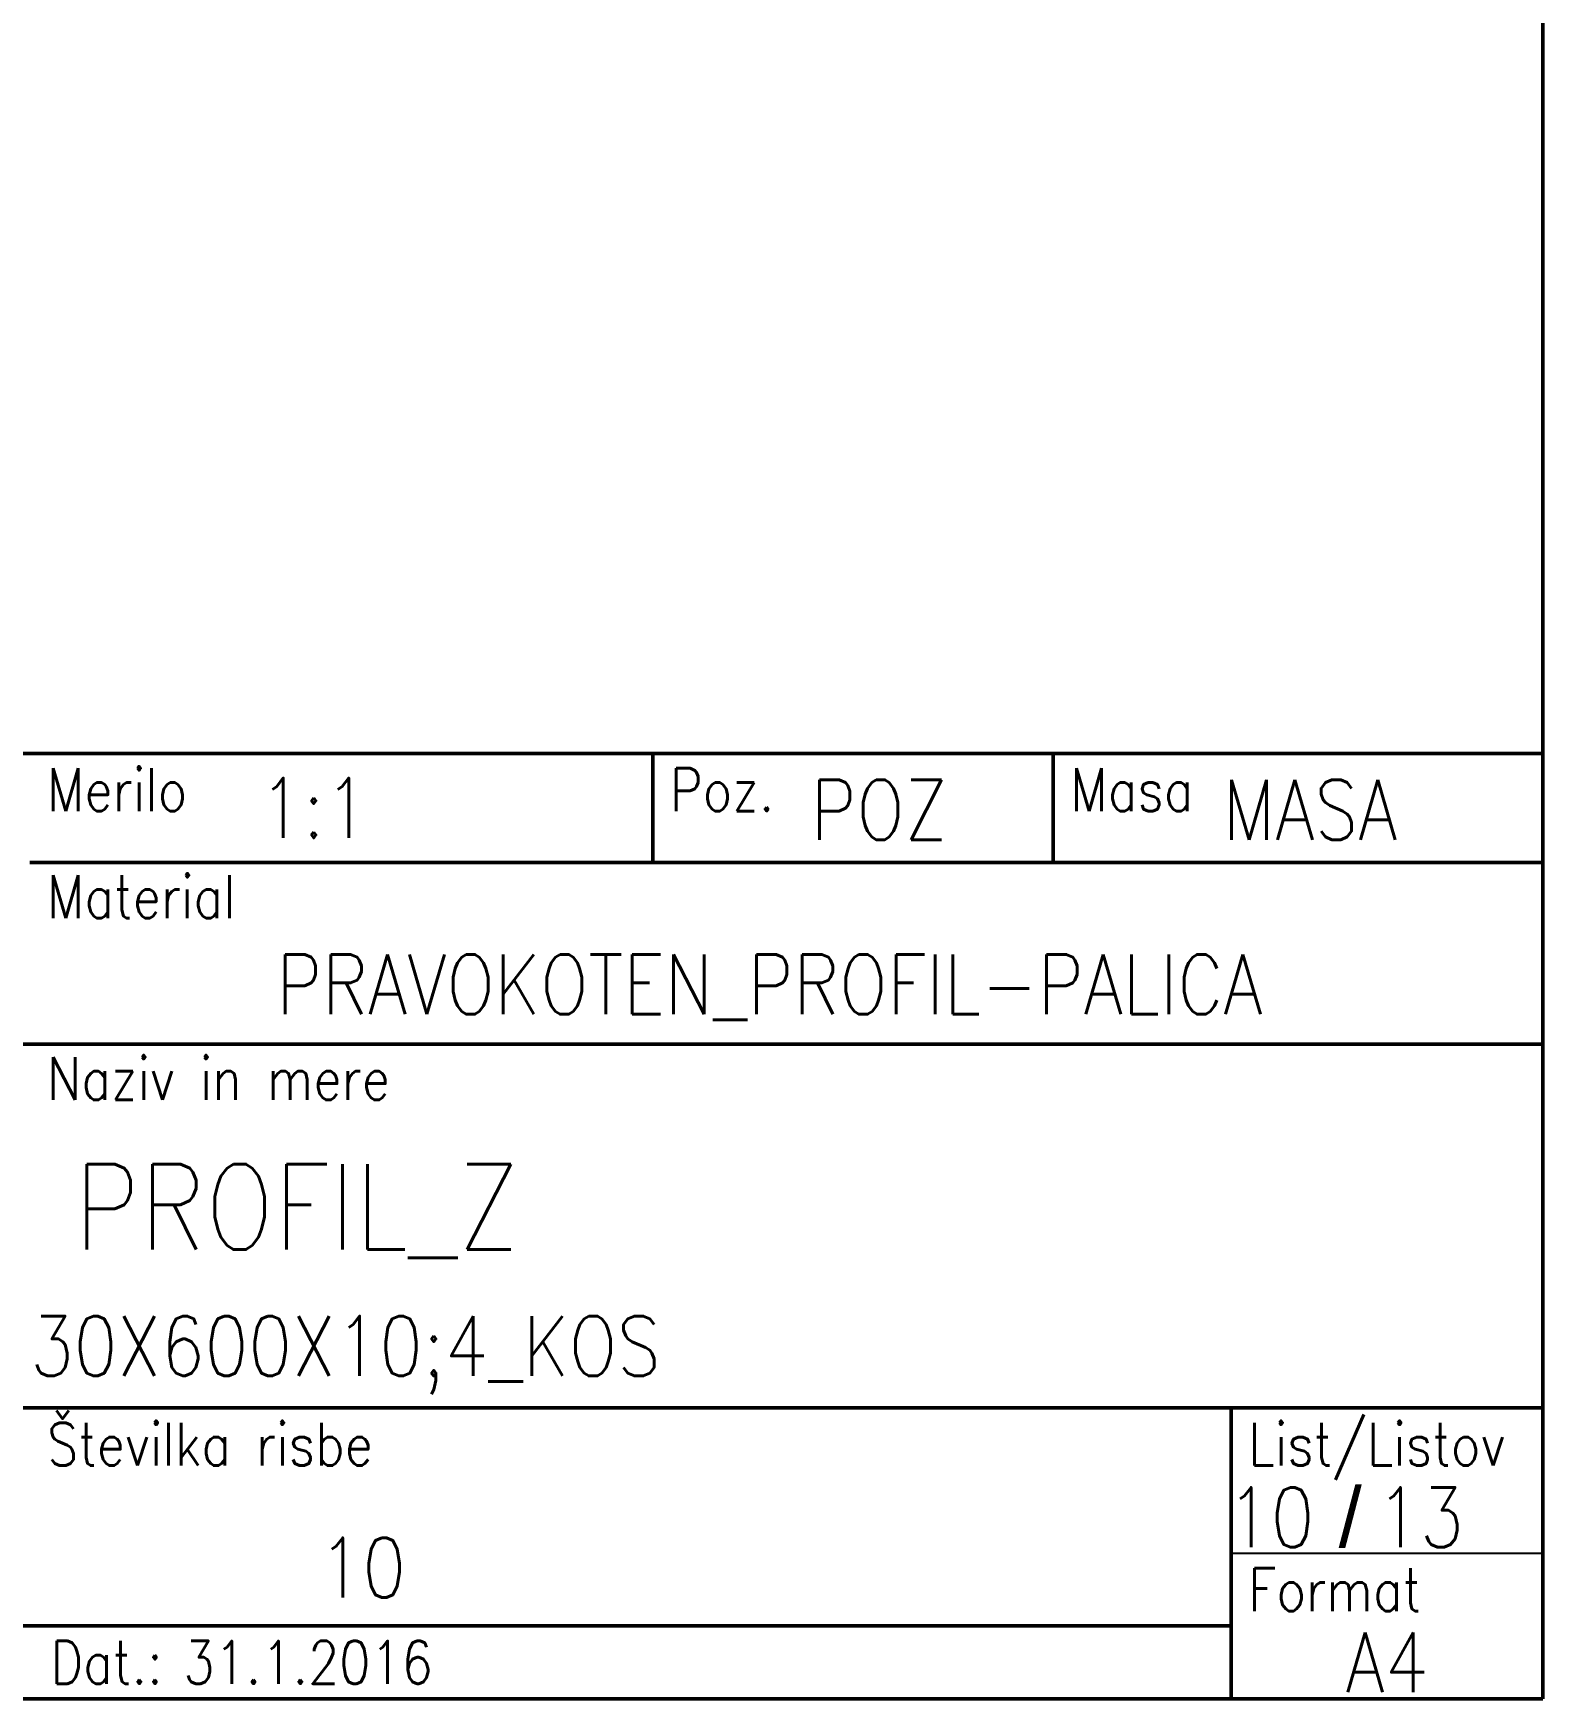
# Model space of a CAD drawing. Header units: millimetres. Extents: x 17900 to 19053, y 212 to 1934.
# Drawn here: x 18524 to 19053, y 212 to 796 of the extents above; entities that cross this region are included whole.
import ezdxf
from ezdxf.enums import TextEntityAlignment as Align

# ---------------------------------------------------------------- set-up
doc = ezdxf.new("R2010")
doc.units = ezdxf.units.MM
doc.header["$MEASUREMENT"] = 0
for name, color, linetype, lineweight in [('Crta_025', 5, 'Continuous', 25), ('Crta_035', 3, 'Continuous', 35), ('Crta_05', 1, 'Continuous', 50)]:
    doc.layers.add(name, color=color, linetype=linetype, lineweight=lineweight)
doc.styles.get("Standard").update_dxf_attribs({"font": 'arial.ttf'})
doc.styles.add('TEHN_25', font='romans.shx', dxfattribs={"width": 0.85, "height": 2.5})
doc.styles.add('TEHN_35', font='romans.shx', dxfattribs={"width": 0.85, "height": 3.5})
doc.styles.add('TEHN_50', font='romans.shx', dxfattribs={"width": 0.85, "height": 5})

msp = doc.modelspace()

# ---------------------------------------------------------------- linework, layer by layer
at = {"layer": 'Crta_025'}
msp.add_line((18943.86748, 263.13854), (19053.06748, 263.13854), dxfattribs=at)
at = {"layer": 'Crta_05'}
for p, q in [((19053.06748, 212.13854), (19053.06748, 1904.13854)), ((17929.86748, 543.63854), (19053.06748, 543.63854)), ((18741.06748, 543.63854), (18741.06748, 505.38854)), ((18881.46748, 543.63854), (18881.46748, 505.38854)), ((18522.66748, 505.38854), (19053.06748, 505.38854)), ((17929.86748, 441.63854), (19053.06748, 441.63854)), ((18257.46748, 314.13854), (19053.06748, 314.13854)), ((18943.86748, 314.13854), (18943.86748, 212.13854)), ((17929.86748, 237.63854), (18943.86748, 237.63854)), ((17929.86748, 212.13854), (19053.06748, 212.13854))]:
    msp.add_line(p, q, dxfattribs=at)

# ---------------------------------------------------------------- texts
at = {"layer": 'Crta_025', "style": 'TEHN_25', "width": 0.85}
for s, p in [('Merilo', (18528.66748, 523.38854)), ('Poz.', (18747.06748, 523.38854)), ('Masa', (18887.46748, 523.38854)), ('Material', (18528.66748, 485.88854)), ('Naziv in mere', (18528.66748, 422.13854)), ('Številka risbe', (18528.66748, 293.88854)), ('List/Listov', (18949.86748, 293.88854)), ('Format', (18949.86748, 242.88854)), ('Dat.:', (18529.86748, 217.38854))]:
    msp.add_text(s, height=15, dxfattribs=at).set_placement(p)
msp.add_attdef('31.1.2016', (18576.47306, 217.38854), '10-13_4KOS.dwg', height=15, dxfattribs=at)
at = {"layer": 'Crta_035'}
msp.add_text('/', height=21, dxfattribs=at).set_placement((18981.50737, 265.23854))
at = {"layer": 'Crta_035', "style": 'TEHN_35', "width": 0.85}
for tag, p, s in [('1:1', (18603.06748, 514.01354), '1:1'), ('POZ', (18796.41997, 513.36909), ''), ('MASA', (18940.93666, 513.36909), ''), ('PRAVOKOTEN_PROFIL-PALICA', (18609.06748, 452.13854), ''), ('30X600X10;4_KOS', (18522.72858, 325.32747), ''), ('13', (18994.79136, 265.23854), '1')]:
    msp.add_attdef(tag, p, s, height=21, dxfattribs=at)
msp.add_attdef('10', text='1', height=21, dxfattribs=at).set_placement((18973.03258, 265.23854), align=Align.RIGHT)
msp.add_attdef('A4', text='----', height=21, dxfattribs=at).set_placement((18998.46748, 214.38854), align=Align.CENTER)
at = {"layer": 'Crta_05', "width": 0.85}
for tag, p, s, height, style in [('PROFIL_Z', (18538.26748, 369.63854), '----', 30, 'TEHN_50'), ('10', (18623.91559, 247.59), '', 21, 'TEHN_35')]:
    msp.add_attdef(tag, p, s, height=height, dxfattribs=dict(at, style=style))

doc.saveas('drawing.dxf')
